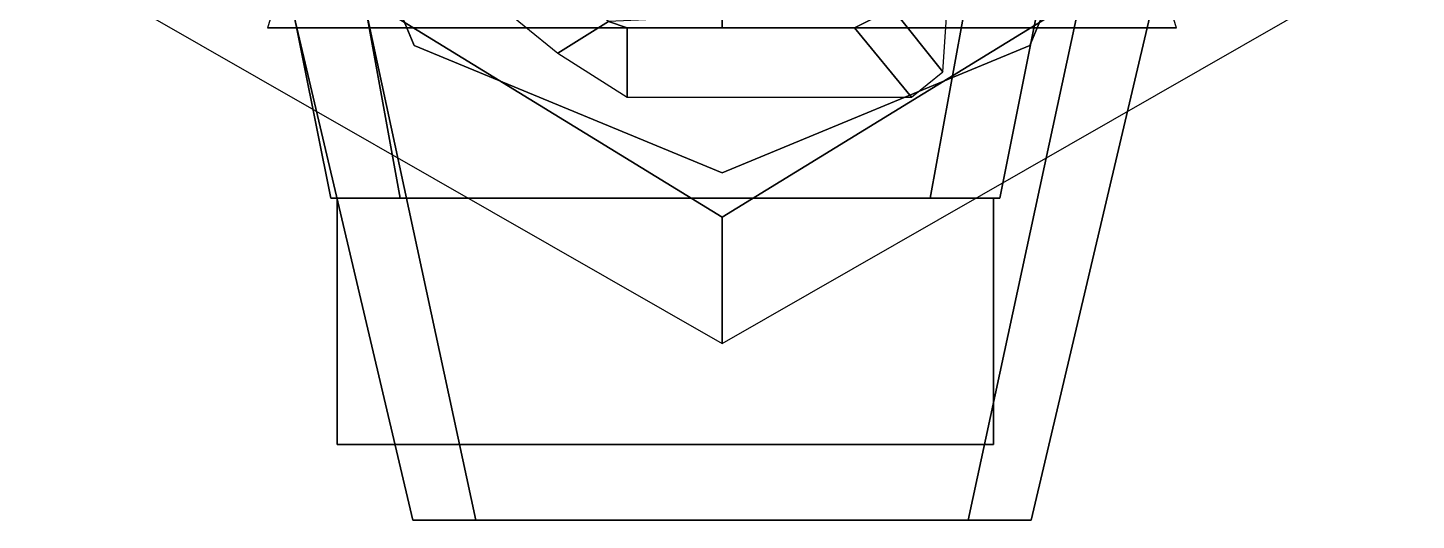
# Model space of a CAD drawing. Header units: millimetres. Extents: x -1.1 to 1.1, y -1.18 to 1.16.
# Drawn here: x -1.1 to 1.1, y -1.18 to -0.4 of the extents above; entities that cross this region are included whole.
import ezdxf

# ---------------------------------------------------------------- set-up
doc = ezdxf.new("R2010")
doc.units = ezdxf.units.MM
doc.layers.add('tent', color=3, linetype='Continuous')
doc.layers.add('turret', color=2, linetype='Continuous')

msp = doc.modelspace()

# ---------------------------------------------------------------- linework, layer by layer
at = {"layer": 'tent'}
for points in [[(-0.72, -0.4, 43.51), (0, -0.4, 43.49), (0, -0.18, 43.7), (-0.65, -0.18, 43.72)], [(0, -0.4, 43.49), (0.72, -0.4, 43.51), (0.65, -0.18, 43.72), (0, -0.18, 43.7)], [(-0.72, -0.4, 42.88), (0, -0.4, 43.49), (0, -0.4, 43.49), (-0.72, -0.4, 43.51)], [(0.72, -0.4, 42.88), (0.72, -0.4, 43.51), (0.72, -0.4, 43.51), (0, -0.4, 43.49)]]:
    msp.add_3dface(points, dxfattribs=at)
at = {"layer": 'turret'}
for points in [[(0.27, -0.37, -49.69), (0.35, -0.47, -50.15), (0.39, 0.13, -50.15), (0.29, 0.13, -49.69)], [(-0.53, -0.1, -49.69), (-0.58, -0.18, -50.15), (-0.26, -0.44, -50.15), (-0.18, -0.39, -49.69)], [(-0.61, -0.12, -33.99), (-0.73, -0.12, -34.46), (-0.62, -0.67, -34.46), (-0.51, -0.67, -34.05)], [(-0.62, -0.67, -34.46), (-0.73, -0.12, -34.46), (0.55, -0.12, -34.46), (0.44, -0.67, -34.46)], [(-0.62, -0.67, -7.24), (-0.73, -0.12, -7.24), (0.55, -0.12, -7.24), (0.44, -0.67, -7.24)], [(-0.61, -0.12, -6.77), (-0.73, -0.12, -7.24), (-0.62, -0.67, -7.24), (-0.51, -0.67, -6.83)], [(0.33, -0.67, -34.05), (0.43, -0.12, -33.99), (-0.61, -0.12, -33.99), (-0.51, -0.67, -34.05)], [(0.33, -0.67, -6.83), (0.43, -0.12, -6.77), (-0.61, -0.12, -6.77), (-0.51, -0.67, -6.83)], [(0.44, -0.67, -34.46), (0.55, -0.12, -34.46), (0.43, -0.12, -33.99), (0.33, -0.67, -34.05)], [(0.44, -0.67, -7.24), (0.55, -0.12, -7.24), (0.43, -0.12, -6.77), (0.33, -0.67, -6.83)], [(-0.4879, -0.4279, 14.34), (-0.5657, -0.24, 14.34), (-0.5823, -0.2, 14.26), (-0.4879, -0.4279, 14.26)], [(0.5657, -0.24, 14.34), (0.4879, -0.4279, 14.34), (0.4879, -0.4279, 14.26), (0.5823, -0.2, 14.26)], [(0, -0.7, 2.37), (-0.7, -0.27, 2.37), (-1.1, -0.27, 1.56), (0, -0.9, 1.56)], [(0, -0.7, 2.37), (0.7, -0.27, 2.37), (-0.7, -0.27, 2.37), (0, -0.7, 2.37)], [(0.7, -0.27, 2.37), (0, -0.7, 2.37), (0, -0.9, 1.56), (1.1, -0.27, 1.56)], [(-0.6994, -0.29, 14.34), (-0.49, -1.18, 14.34), (-0.39, -1.18, 14.91), (-0.582, -0.29, 15.06)], [(0.6994, -0.29, 14.34), (0.49, -1.18, 14.34), (-0.49, -1.18, 14.34), (-0.6994, -0.29, 14.34)], [(-0.582, -0.29, 15.06), (-0.39, -1.18, 14.91), (0.39, -1.18, 14.91), (0.582, -0.29, 15.06)], [(0.39, -1.18, 14.91), (0.49, -1.18, 14.34), (0.6994, -0.29, 14.34), (0.582, -0.29, 15.06)], [(-0.18, -0.39, -49.69), (-0.15, -0.4, -49.69), (0.21, -0.4, -49.69), (0.27, -0.37, -49.69)], [(0.21, -0.4, -49.69), (0.3, -0.51, -50.15), (0.35, -0.47, -50.15), (0.27, -0.37, -49.69)], [(-0.18, -0.39, -49.69), (-0.26, -0.44, -50.15), (-0.15, -0.51, -50.15), (-0.15, -0.4, -49.69)], [(-0.15, -0.4, -49.69), (-0.15, -0.51, -50.15), (0.3, -0.51, -50.15), (0.21, -0.4, -49.69)], [(0, -0.63, 14.34), (-0.4879, -0.4279, 14.34), (-0.4879, -0.4279, 14.26), (0, -0.63, 14.26)], [(0.4879, -0.4279, 14.34), (0, -0.63, 14.34), (0, -0.63, 14.26), (0.4879, -0.4279, 14.26)], [(-0.51, -0.67, -34.05), (-0.62, -0.67, -34.46), (0.44, -0.67, -34.46), (0.33, -0.67, -34.05)], [(-0.6066, -0.67, -7.19), (-0.62, -0.67, -7.24), (0.44, -0.67, -7.24), (0.4266, -0.67, -7.19)], [(-0.61, -0.67, -7.19), (-0.61, -1.06, -7.19), (-0.61, -1.06, -6.86), (-0.61, -0.67, -6.86)], [(-0.518, -0.67, -6.86), (-0.6066, -0.67, -7.19), (-0.61, -0.67, -7.19), (-0.61, -0.67, -6.86)], [(0.43, -0.67, -7.19), (0.43, -1.06, -7.19), (-0.61, -1.06, -7.19), (-0.61, -0.67, -7.19)], [(-0.61, -0.67, -6.86), (-0.61, -1.06, -6.86), (0.43, -1.06, -6.86), (0.43, -0.67, -6.86)], [(-0.51, -0.67, -6.83), (-0.518, -0.67, -6.86), (0.338, -0.67, -6.86), (0.33, -0.67, -6.83)], [(0.43, -0.67, -6.86), (0.43, -0.67, -7.19), (0.4266, -0.67, -7.19), (0.338, -0.67, -6.86)], [(0.43, -1.06, -6.86), (0.43, -1.06, -7.19), (0.43, -0.67, -7.19), (0.43, -0.67, -6.86)], [(-0.61, -1.06, -6.86), (-0.61, -1.06, -7.19), (0.43, -1.06, -7.19), (0.43, -1.06, -6.86)], [(-0.39, -1.18, 14.91), (-0.49, -1.18, 14.34), (0.49, -1.18, 14.34), (0.39, -1.18, 14.91)]]:
    msp.add_3dface(points, dxfattribs=at)

doc.saveas('drawing.dxf')
